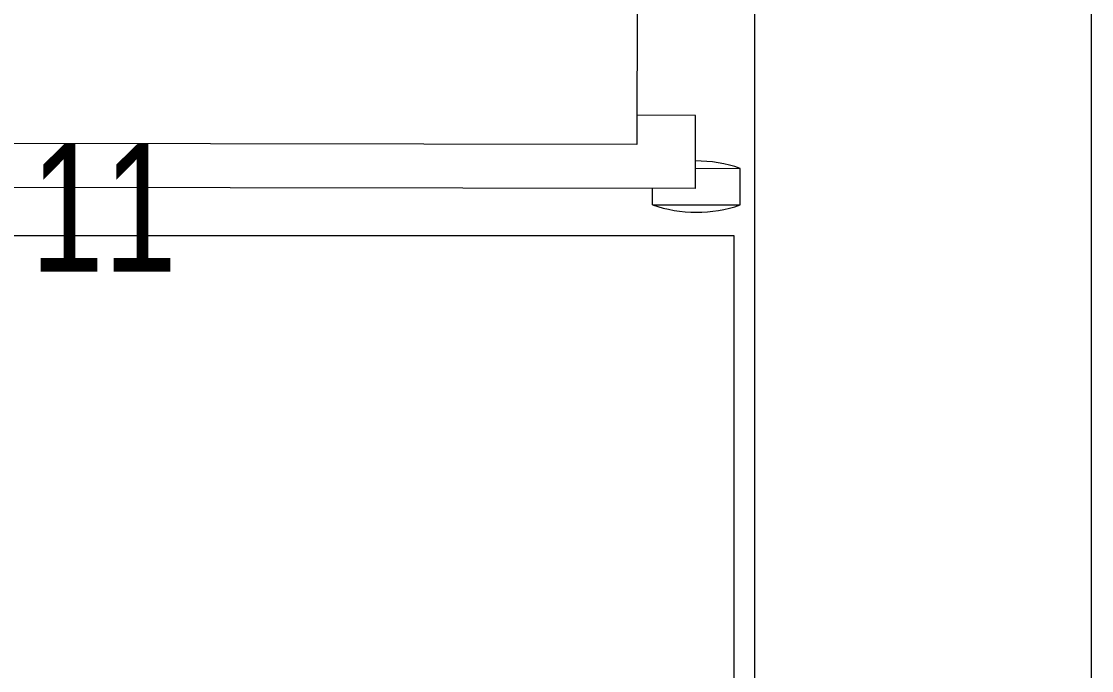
# Model space of a CAD drawing. Extents: x -234346 to 58427, y -132654 to -82394.
# Drawn here: x -98040 to -97309, y -115138 to -114695 of the extents above; entities that cross this region are included whole.
import ezdxf

# ---------------------------------------------------------------- set-up
doc = ezdxf.new("R2010")
doc.units = 0
doc.header["$LTSCALE"] = 8
for name, color, linetype, lineweight in [('72_EGR_EQP_TAG', 9, 'Continuous', 5), ('LOADING', 9, 'Continuous', 5), ('Walls', 9, 'Continuous', 5)]:
    doc.layers.add(name, color=color, linetype=linetype, lineweight=lineweight)
doc.styles.add('X3G_ENTITY_257CFD', font='swisscl.ttf', dxfattribs={"height": 200})

# ---------------------------------------------------------------- blocks, each defined once
blk = doc.blocks.new('workstation')
at = {"layer": 'LOADING'}
for p, q in [((2797.299, -990.665, 0), (2797.295, -993.165, 0)), ((2803.299, -990.675, 0), (2797.299, -990.665, 0)), ((2803.299, -990.675, 0), (2803.297, -991.786, 0)), ((2800.355, -991.781, 0), (2800.347, -996.781, 0)), ((2800.355, -991.781, 0), (2858.355, -991.877, 0)), ((2800.353, -993.17, 0), (2797.295, -993.165, 0)), ((2804.249, -1055.787, 0), (2804.35, -994.788, 0)), ((2804.35, -994.788, 0), (2854.35, -994.87, 0)), ((2800.347, -996.781, 0), (2804.347, -996.788, 0))]:
    blk.add_line(p, q, dxfattribs=at)
for centre, start, end in [((2800.285, -999.42, 0), 70.98047, 108.82976), ((2800.31, -984.42, 0), 250.98047, 270.26174)]:
    blk.add_arc(centre, 9.25, start, end, dxfattribs=at)
blk = doc.blocks.new('GF1')
at = {"layer": 'LOADING', "color": 9, "elevation": 0}
blk.add_lwpolyline([(-98403.49, -114841.23), (-98403.49, -115771.23), (-97553.49, -115771.23), (-97553.49, -114841.23), (-98403.49, -114841.23)], dxfattribs=at)
at = {"layer": 'Walls', "color": 9}
for p, q in [((-97539.37, -115792.61), (-97539.37, -114592.61)), ((-97309.37, -116092.61), (-97309.37, -114592.61))]:
    blk.add_line(p, q, dxfattribs=at)
at = {"layer": 'LOADING', "color": 9, "xscale": 10, "yscale": 10, "zscale": 10, "rotation": 180}
blk.add_blockref('workstation', (-69576.31, -124726.71, 0), dxfattribs=at)
at = {"layer": '72_EGR_EQP_TAG', "color": 9, "insert": (-97984.01, -114778.23, 0), "char_height": 87.473, "attachment_point": 2, "style": 'X3G_ENTITY_257CFD'}
blk.add_mtext('11', dxfattribs=at)

msp = doc.modelspace()

# ---------------------------------------------------------------- block references
at = {"layer": '72_EGR_EQP_TAG'}
msp.add_blockref('GF1', (0, 0), dxfattribs=at)

doc.saveas('drawing.dxf')
